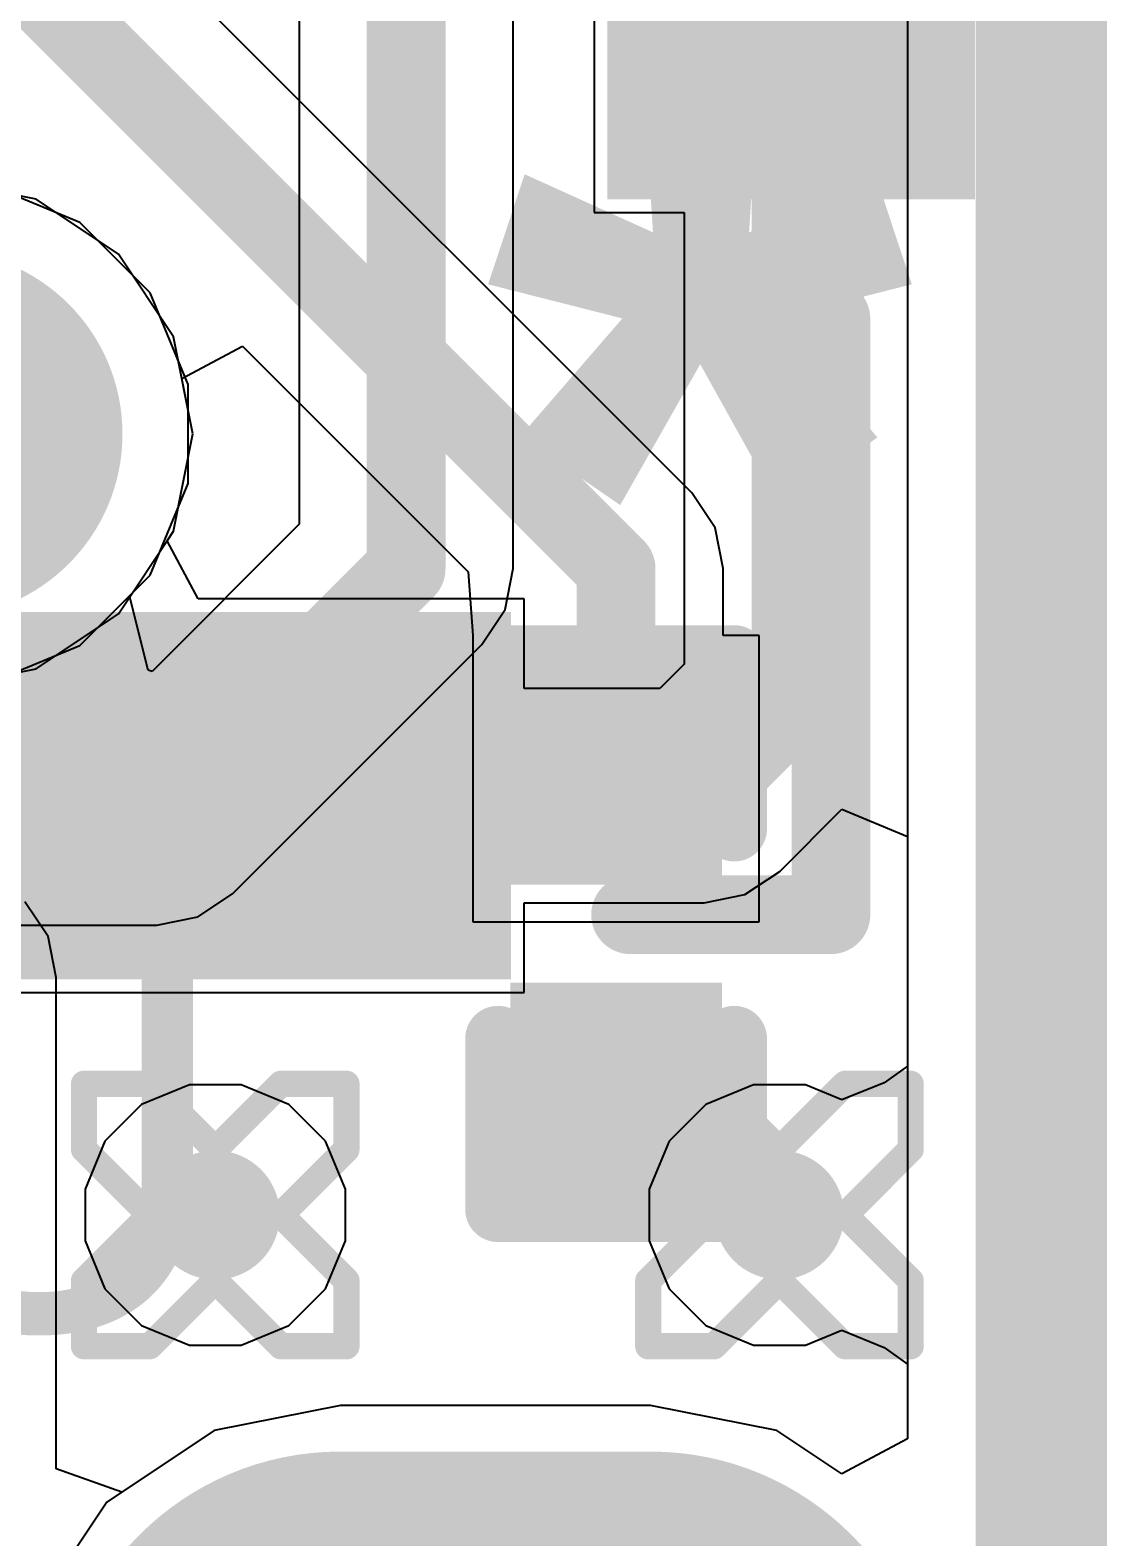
# Model space of a CAD drawing. Header units: inches. Extents: x 3 to 215, y 2 to 215.
# Drawn here: x 3.8053 to 3.8874, y 3.1812 to 3.296 of the extents above; entities that cross this region are included whole.
import ezdxf

# ---------------------------------------------------------------- set-up
doc = ezdxf.new("R2010")
doc.units = ezdxf.units.IN
doc.header["$MEASUREMENT"] = 0
for name, color, linetype in [('Board_Outline', 56, 'Continuous'), ('Bottom Layer', 5, 'Continuous'), ('Bottom Overlay', 54, 'Continuous'), ('Bottom Paste', 16, 'Continuous'), ('Bottom Solder', 6, 'Continuous'), ('Drill Drawing', 1, 'Continuous'), ('Layer 1', 16, 'Continuous'), ('Layer 2', 76, 'Continuous'), ('Multi-Layer', 9, 'Continuous'), ('Pad Holes', 156, 'Continuous'), ('Top Layer', 1, 'Continuous'), ('Top Overlay', 2, 'Continuous'), ('Top Paste', 8, 'Continuous'), ('Top Solder', 216, 'Continuous'), ('Via Holes', 16, 'Continuous')]:
    doc.layers.add(name, color=color, linetype=linetype)
doc.styles.add('Arial', font='', dxfattribs={"height": 0.2})
doc.styles.add('Arial_Bold', font='', dxfattribs={"height": 0.2})
doc.styles.get('Arial').set_extended_font_data('Arial')
doc.styles.get('Arial_Bold').set_extended_font_data('Arial', bold=True)

# ---------------------------------------------------------------- blocks, each defined once
blk = doc.blocks.new('TYPEC_312DSS_ACP16_1')
at = {"layer": 'Bottom Layer'}
h = blk.add_hatch(color=5, dxfattribs=at)
edge = h.paths.add_edge_path()
edge.add_arc((0.17008, -0.08199), 0.01969, 0, 180)
edge.add_line((0.15039, -0.08199), (0.15039, -0.10562))
edge.add_arc((0.17008, -0.10562), 0.01969, 180, 360)
edge.add_line((0.18976, -0.10562), (0.18976, -0.08199))
at = {"layer": 'Bottom Solder'}
h = blk.add_hatch(color=6, dxfattribs=at)
edge = h.paths.add_edge_path()
edge.add_arc((0.17008, -0.08199), 0.02165, 0, 180)
edge.add_line((0.14843, -0.08199), (0.14843, -0.10562))
edge.add_arc((0.17008, -0.10562), 0.02165, 180, 360)
edge.add_line((0.19173, -0.10562), (0.19173, -0.08199))
at = {"layer": 'Layer 1'}
h = blk.add_hatch(color=16, dxfattribs=at)
edge = h.paths.add_edge_path()
edge.add_arc((0.17008, -0.08199), 0.01969, 0, 180)
edge.add_line((0.15039, -0.08199), (0.15039, -0.10562))
edge.add_arc((0.17008, -0.10562), 0.01969, 180, 360)
edge.add_line((0.18976, -0.10562), (0.18976, -0.08199))
at = {"layer": 'Layer 2'}
h = blk.add_hatch(color=76, dxfattribs=at)
edge = h.paths.add_edge_path()
edge.add_arc((0.17008, -0.08199), 0.01969, 0, 180)
edge.add_line((0.15039, -0.08199), (0.15039, -0.10562))
edge.add_arc((0.17008, -0.10562), 0.01969, 180, 360)
edge.add_line((0.18976, -0.10562), (0.18976, -0.08199))
at = {"layer": 'Multi-Layer'}
h = blk.add_hatch(color=9, dxfattribs=at)
edge = h.paths.add_edge_path()
edge.add_arc((0.17008, -0.08199), 0.01969, 0, 180)
edge.add_line((0.15039, -0.08199), (0.15039, -0.10562))
edge.add_arc((0.17008, -0.10562), 0.01969, 180, 360)
edge.add_line((0.18976, -0.10562), (0.18976, -0.08199))
at = {"layer": 'Top Layer'}
h = blk.add_hatch(color=1, dxfattribs=at)
edge = h.paths.add_edge_path()
edge.add_arc((0.17008, -0.08199), 0.01969, 0, 180)
edge.add_line((0.15039, -0.08199), (0.15039, -0.10562))
edge.add_arc((0.17008, -0.10562), 0.01969, 180, 360)
edge.add_line((0.18976, -0.10562), (0.18976, -0.08199))
at = {"layer": 'Top Solder'}
h = blk.add_hatch(color=216, dxfattribs=at)
edge = h.paths.add_edge_path()
edge.add_arc((0.17008, -0.08199), 0.02165, 0, 180)
edge.add_line((0.14843, -0.08199), (0.14843, -0.10562))
edge.add_arc((0.17008, -0.10562), 0.02165, 180, 360)
edge.add_line((0.19173, -0.10562), (0.19173, -0.08199))
blk = doc.blocks.new('R_667799_3')
at = {"layer": 'Pad Holes'}
h = blk.add_hatch(color=7, dxfattribs=at)
edge = h.paths.add_edge_path()
edge.add_arc((0.03937, -0.02067), 0.014, 0, 360)
at = {"layer": 'Top Layer'}
for points in [[(-0.0175, 0.05429), (0.0175, 0.05429), (0.0175, 0.03429), (-0.0175, 0.03429)], [(0.05693, 0.01895), (0.07693, 0.01895), (0.07693, -0.01305), (0.05693, -0.01305)]]:
    blk.add_hatch(color=1, dxfattribs=at).paths.add_polyline_path(points)
at = {"layer": 'Top Paste'}
for points in [[(-0.0175, 0.05429), (0.0175, 0.05429), (0.0175, 0.03429), (-0.0175, 0.03429)], [(0.05693, 0.01895), (0.07693, 0.01895), (0.07693, -0.01305), (0.05693, -0.01305)]]:
    blk.add_hatch(color=8, dxfattribs=at).paths.add_polyline_path(points)
at = {"layer": 'Top Solder'}
for points in [[(-0.0215, 0.05829), (0.0215, 0.05829), (0.0215, 0.03029), (-0.0215, 0.03029)], [(0.05293, 0.02295), (0.08093, 0.02295), (0.08093, -0.01705), (0.05293, -0.01705)]]:
    blk.add_hatch(color=216, dxfattribs=at).paths.add_polyline_path(points)
at = {"layer": 'Top Overlay'}
for points in [[(0.076, 0.04732, 0.006, 0.006, 0), (0.0306, 0.04732, 0.006, 0.006, 0)], [(0.076, 0.03205, 0.006, 0.006, 0), (0.076, 0.04732, 0.006, 0.006, 0)]]:
    blk.add_lwpolyline(points, format="xyseb", dxfattribs=at)
for points in [[(0.0291, 0.04732, 0.003, 0.003, 1), (0.0321, 0.04732, 0.003, 0.003, 1)], [(0.0745, 0.04732, 0.003, 0.003, 1), (0.0775, 0.04732, 0.003, 0.003, 1)], [(0.0745, 0.04732, 0.003, 0.003, 1), (0.0775, 0.04732, 0.003, 0.003, 1)], [(0.0745, 0.03205, 0.003, 0.003, 1), (0.0775, 0.03205, 0.003, 0.003, 1)]]:
    blk.add_lwpolyline(points, format="xyseb", close=True, dxfattribs=at)
blk = doc.blocks.new('CAP_0201_B_52')
at = {"layer": 'Bottom Layer'}
for points in [[(-0.01772, 0.00591), (-0.00591, 0.00591), (-0.00591, -0.00591), (-0.01772, -0.00591)], [(0.00591, 0.00591), (0.01772, 0.00591), (0.01772, -0.00591), (0.00591, -0.00591)]]:
    blk.add_hatch(color=5, dxfattribs=at).paths.add_polyline_path(points)
at = {"layer": 'Bottom Paste'}
for points in [[(-0.01772, 0.00591), (-0.00591, 0.00591), (-0.00591, -0.00591), (-0.01772, -0.00591)], [(0.00591, 0.00591), (0.01772, 0.00591), (0.01772, -0.00591), (0.00591, -0.00591)]]:
    blk.add_hatch(color=16, dxfattribs=at).paths.add_polyline_path(points)
at = {"layer": 'Bottom Solder'}
for points in [[(-0.01988, 0.00807), (-0.00374, 0.00807), (-0.00374, -0.00807), (-0.01988, -0.00807)], [(0.00374, 0.00807), (0.01988, 0.00807), (0.01988, -0.00807), (0.00374, -0.00807)]]:
    blk.add_hatch(color=6, dxfattribs=at).paths.add_polyline_path(points)
at = {"layer": 'Bottom Overlay'}
for points in [[(-0.008, 0.009, 0.005, 0.005, 0), (-0.021, 0.009, 0.005, 0.005, 0)], [(-0.021, -0.009, 0.005, 0.005, 0), (-0.021, 0.009, 0.005, 0.005, 0)], [(0.021, 0.009, 0.005, 0.005, 0), (0.008, 0.009, 0.005, 0.005, 0)], [(0.021, -0.009, 0.005, 0.005, 0), (0.021, 0.009, 0.005, 0.005, 0)], [(-0.008, -0.009, 0.005, 0.005, 0), (-0.021, -0.009, 0.005, 0.005, 0)], [(0.021, -0.009, 0.005, 0.005, 0), (0.008, -0.009, 0.005, 0.005, 0)]]:
    blk.add_lwpolyline(points, format="xyseb", dxfattribs=at)
for points in [[(-0.02225, 0.009, 0.0025, 0.0025, 1), (-0.01975, 0.009, 0.0025, 0.0025, 1)], [(-0.02225, 0.009, 0.0025, 0.0025, 1), (-0.01975, 0.009, 0.0025, 0.0025, 1)], [(-0.00925, 0.009, 0.0025, 0.0025, 1), (-0.00675, 0.009, 0.0025, 0.0025, 1)], [(0.00675, 0.009, 0.0025, 0.0025, 1), (0.00925, 0.009, 0.0025, 0.0025, 1)], [(0.01975, 0.009, 0.0025, 0.0025, 1), (0.02225, 0.009, 0.0025, 0.0025, 1)], [(0.01975, 0.009, 0.0025, 0.0025, 1), (0.02225, 0.009, 0.0025, 0.0025, 1)], [(-0.02225, -0.009, 0.0025, 0.0025, 1), (-0.01975, -0.009, 0.0025, 0.0025, 1)], [(-0.02225, -0.009, 0.0025, 0.0025, 1), (-0.01975, -0.009, 0.0025, 0.0025, 1)], [(-0.00925, -0.009, 0.0025, 0.0025, 1), (-0.00675, -0.009, 0.0025, 0.0025, 1)], [(0.00675, -0.009, 0.0025, 0.0025, 1), (0.00925, -0.009, 0.0025, 0.0025, 1)], [(0.01975, -0.009, 0.0025, 0.0025, 1), (0.02225, -0.009, 0.0025, 0.0025, 1)], [(0.01975, -0.009, 0.0025, 0.0025, 1), (0.02225, -0.009, 0.0025, 0.0025, 1)]]:
    blk.add_lwpolyline(points, format="xyseb", close=True, dxfattribs=at)

msp = doc.modelspace()

# ---------------------------------------------------------------- hatches: boundary and pattern name
at = {"layer": 'Bottom Layer'}
h = msp.add_hatch(color=5, dxfattribs=at)
edge = h.paths.add_edge_path()
edge.add_arc((3.81945, 3.20575), 0.00492, 0, 360)
h = msp.add_hatch(color=5, dxfattribs=at)
edge = h.paths.add_edge_path()
edge.add_arc((3.86245, 3.20575), 0.00492, 0, 360)
at = {"layer": 'Layer 1'}
h = msp.add_hatch(color=16, dxfattribs=at)
edge = h.paths.add_edge_path()
edge.add_arc((3.81945, 3.20575), 0.00492, 0, 360)
h = msp.add_hatch(color=16, dxfattribs=at)
edge = h.paths.add_edge_path()
edge.add_arc((3.86245, 3.20575), 0.00492, 0, 360)
at = {"layer": 'Layer 2'}
h = msp.add_hatch(color=76, dxfattribs=at)
edge = h.paths.add_edge_path()
edge.add_arc((3.81945, 3.20575), 0.00492, 0, 360)
h = msp.add_hatch(color=76, dxfattribs=at)
edge = h.paths.add_edge_path()
edge.add_arc((3.86245, 3.20575), 0.00492, 0, 360)
at = {"layer": 'Top Layer'}
h = msp.add_hatch(color=1, dxfattribs=at)
edge = h.paths.add_edge_path()
edge.add_arc((3.81945, 3.20575), 0.00492, 0, 360)
h = msp.add_hatch(color=1, dxfattribs=at)
edge = h.paths.add_edge_path()
edge.add_arc((3.86245, 3.20575), 0.00492, 0, 360)
at = {"layer": 'Via Holes'}
h = msp.add_hatch(color=7, dxfattribs=at)
edge = h.paths.add_edge_path()
edge.add_arc((3.81945, 3.20575), 0.00394, 0, 360)
h = msp.add_hatch(color=7, dxfattribs=at)
edge = h.paths.add_edge_path()
edge.add_arc((3.86245, 3.20575), 0.00394, 0, 360)

# ---------------------------------------------------------------- linework, layer by layer
at = {"layer": 'Board_Outline'}
msp.add_lwpolyline([(3.8824, 2.6026, 0.01, 0.01, 0), (3.8824, 3.39, 0.01, 0.01, 0)], format="xyseb", dxfattribs=at)
at = {"layer": 'Bottom Layer'}
for p, q in [((3.87221, 3.3798), (3.87221, 3.18869)), ((3.85577, 3.26077), (3.80676, 3.30977)), ((3.81691, 3.26948), (3.82152, 3.27195)), ((3.82152, 3.27195), (3.83872, 3.25475)), ((3.81775, 3.26526), (3.81691, 3.26948)), ((3.81628, 3.25785), (3.81775, 3.26526)), ((3.85754, 3.25812), (3.85577, 3.26077)), ((3.85577, 3.26077), (3.85577, 3.26077)), ((3.85816, 3.255), (3.85754, 3.25812)), ((3.81208, 3.25156), (3.81628, 3.25785)), ((3.83872, 3.25475), (3.83909, 3.24991)), ((3.85816, 3.24991), (3.85816, 3.255)), ((3.80579, 3.24736), (3.81208, 3.25156)), ((3.83909, 3.24991), (3.83909, 3.24991)), ((3.83909, 3.24991), (3.83909, 3.22809)), ((3.86091, 3.24991), (3.85816, 3.24991)), ((3.86091, 3.22809), (3.86091, 3.24991)), ((3.79838, 3.24589), (3.80579, 3.24736)), ((3.80671, 3.22698), (3.80494, 3.22962)), ((3.83909, 3.22809), (3.86091, 3.22809)), ((3.80733, 3.22386), (3.80671, 3.22698)), ((3.80733, 3.18641), (3.80733, 3.22386)), ((3.80733, 3.22386), (3.80733, 3.22386)), ((3.82899, 3.19125), (3.81936, 3.18933)), ((3.85262, 3.19125), (3.82899, 3.19125)), ((3.86225, 3.18933), (3.85262, 3.19125)), ((3.81936, 3.18933), (3.81233, 3.18463)), ((3.86721, 3.18602), (3.86225, 3.18933)), ((3.87221, 3.18869), (3.86721, 3.18602)), ((3.81233, 3.18463), (3.80733, 3.18641))]:
    msp.add_line(p, q, dxfattribs=at)
for points in [[(3.797, 3.308, 0.006, 0.006, 0), (3.85, 3.255, 0.006, 0.006, 0)], [(3.85, 3.24, 0.006, 0.006, 0), (3.85, 3.255, 0.006, 0.006, 0)]]:
    msp.add_lwpolyline(points, format="xyseb", dxfattribs=at)
for points in [[(3.8485, 3.255, 0.003, 0.003, 1), (3.8515, 3.255, 0.003, 0.003, 1)], [(3.8485, 3.255, 0.003, 0.003, 1), (3.8515, 3.255, 0.003, 0.003, 1)], [(3.8485, 3.24, 0.003, 0.003, 1), (3.8515, 3.24, 0.003, 0.003, 1)]]:
    msp.add_lwpolyline(points, format="xyseb", close=True, dxfattribs=at)
at = {"layer": 'Drill Drawing'}
for points in [[(3.80838, 3.26526, 0.002, 0.002, 1), (3.78838, 3.26526, 0.002, 0.002, 1)], [(3.80788, 3.26526, 0.001, 0.001, 1), (3.80888, 3.26526, 0.001, 0.001, 1)], [(3.80895, 3.21575, 0.001, 0.001, 1), (3.80995, 3.21575, 0.001, 0.001, 1)], [(3.80895, 3.21575, 0.001, 0.001, 1), (3.80995, 3.21575, 0.001, 0.001, 1)], [(3.81395, 3.21575, 0.001, 0.001, 1), (3.81495, 3.21575, 0.001, 0.001, 1)], [(3.81395, 3.21575, 0.001, 0.001, 1), (3.81495, 3.21575, 0.001, 0.001, 1)], [(3.82395, 3.21575, 0.001, 0.001, 1), (3.82495, 3.21575, 0.001, 0.001, 1)], [(3.82395, 3.21575, 0.001, 0.001, 1), (3.82495, 3.21575, 0.001, 0.001, 1)], [(3.82895, 3.21575, 0.001, 0.001, 1), (3.82995, 3.21575, 0.001, 0.001, 1)], [(3.82895, 3.21575, 0.001, 0.001, 1), (3.82995, 3.21575, 0.001, 0.001, 1)], [(3.85195, 3.21575, 0.001, 0.001, 1), (3.85295, 3.21575, 0.001, 0.001, 1)], [(3.85195, 3.21575, 0.001, 0.001, 1), (3.85295, 3.21575, 0.001, 0.001, 1)], [(3.85695, 3.21575, 0.001, 0.001, 1), (3.85795, 3.21575, 0.001, 0.001, 1)], [(3.85695, 3.21575, 0.001, 0.001, 1), (3.85795, 3.21575, 0.001, 0.001, 1)], [(3.86695, 3.21575, 0.001, 0.001, 1), (3.86795, 3.21575, 0.001, 0.001, 1)], [(3.86695, 3.21575, 0.001, 0.001, 1), (3.86795, 3.21575, 0.001, 0.001, 1)], [(3.87195, 3.21575, 0.001, 0.001, 1), (3.87295, 3.21575, 0.001, 0.001, 1)], [(3.87195, 3.21575, 0.001, 0.001, 1), (3.87295, 3.21575, 0.001, 0.001, 1)], [(3.80895, 3.21075, 0.001, 0.001, 1), (3.80995, 3.21075, 0.001, 0.001, 1)], [(3.80895, 3.21075, 0.001, 0.001, 1), (3.80995, 3.21075, 0.001, 0.001, 1)], [(3.81895, 3.21075, 0.001, 0.001, 1), (3.81995, 3.21075, 0.001, 0.001, 1)], [(3.81895, 3.21075, 0.001, 0.001, 1), (3.81995, 3.21075, 0.001, 0.001, 1)], [(3.82895, 3.21075, 0.001, 0.001, 1), (3.82995, 3.21075, 0.001, 0.001, 1)], [(3.82895, 3.21075, 0.001, 0.001, 1), (3.82995, 3.21075, 0.001, 0.001, 1)], [(3.85195, 3.21075, 0.001, 0.001, 1), (3.85295, 3.21075, 0.001, 0.001, 1)], [(3.85195, 3.21075, 0.001, 0.001, 1), (3.85295, 3.21075, 0.001, 0.001, 1)], [(3.86195, 3.21075, 0.001, 0.001, 1), (3.86295, 3.21075, 0.001, 0.001, 1)], [(3.86195, 3.21075, 0.001, 0.001, 1), (3.86295, 3.21075, 0.001, 0.001, 1)], [(3.87195, 3.21075, 0.001, 0.001, 1), (3.87295, 3.21075, 0.001, 0.001, 1)], [(3.87195, 3.21075, 0.001, 0.001, 1), (3.87295, 3.21075, 0.001, 0.001, 1)], [(3.81395, 3.20575, 0.001, 0.001, 1), (3.81495, 3.20575, 0.001, 0.001, 1)], [(3.81395, 3.20575, 0.001, 0.001, 1), (3.81495, 3.20575, 0.001, 0.001, 1)], [(3.82395, 3.20575, 0.001, 0.001, 1), (3.82495, 3.20575, 0.001, 0.001, 1)], [(3.82395, 3.20575, 0.001, 0.001, 1), (3.82495, 3.20575, 0.001, 0.001, 1)], [(3.85695, 3.20575, 0.001, 0.001, 1), (3.85795, 3.20575, 0.001, 0.001, 1)], [(3.85695, 3.20575, 0.001, 0.001, 1), (3.85795, 3.20575, 0.001, 0.001, 1)], [(3.86695, 3.20575, 0.001, 0.001, 1), (3.86795, 3.20575, 0.001, 0.001, 1)], [(3.86695, 3.20575, 0.001, 0.001, 1), (3.86795, 3.20575, 0.001, 0.001, 1)], [(3.80895, 3.20075, 0.001, 0.001, 1), (3.80995, 3.20075, 0.001, 0.001, 1)], [(3.80895, 3.20075, 0.001, 0.001, 1), (3.80995, 3.20075, 0.001, 0.001, 1)], [(3.81895, 3.20075, 0.001, 0.001, 1), (3.81995, 3.20075, 0.001, 0.001, 1)], [(3.81895, 3.20075, 0.001, 0.001, 1), (3.81995, 3.20075, 0.001, 0.001, 1)], [(3.82895, 3.20075, 0.001, 0.001, 1), (3.82995, 3.20075, 0.001, 0.001, 1)], [(3.82895, 3.20075, 0.001, 0.001, 1), (3.82995, 3.20075, 0.001, 0.001, 1)], [(3.85195, 3.20075, 0.001, 0.001, 1), (3.85295, 3.20075, 0.001, 0.001, 1)], [(3.85195, 3.20075, 0.001, 0.001, 1), (3.85295, 3.20075, 0.001, 0.001, 1)], [(3.86195, 3.20075, 0.001, 0.001, 1), (3.86295, 3.20075, 0.001, 0.001, 1)], [(3.86195, 3.20075, 0.001, 0.001, 1), (3.86295, 3.20075, 0.001, 0.001, 1)], [(3.87195, 3.20075, 0.001, 0.001, 1), (3.87295, 3.20075, 0.001, 0.001, 1)], [(3.87195, 3.20075, 0.001, 0.001, 1), (3.87295, 3.20075, 0.001, 0.001, 1)], [(3.80895, 3.19575, 0.001, 0.001, 1), (3.80995, 3.19575, 0.001, 0.001, 1)], [(3.80895, 3.19575, 0.001, 0.001, 1), (3.80995, 3.19575, 0.001, 0.001, 1)], [(3.81395, 3.19575, 0.001, 0.001, 1), (3.81495, 3.19575, 0.001, 0.001, 1)], [(3.81395, 3.19575, 0.001, 0.001, 1), (3.81495, 3.19575, 0.001, 0.001, 1)], [(3.82395, 3.19575, 0.001, 0.001, 1), (3.82495, 3.19575, 0.001, 0.001, 1)], [(3.82395, 3.19575, 0.001, 0.001, 1), (3.82495, 3.19575, 0.001, 0.001, 1)], [(3.82895, 3.19575, 0.001, 0.001, 1), (3.82995, 3.19575, 0.001, 0.001, 1)], [(3.82895, 3.19575, 0.001, 0.001, 1), (3.82995, 3.19575, 0.001, 0.001, 1)], [(3.85195, 3.19575, 0.001, 0.001, 1), (3.85295, 3.19575, 0.001, 0.001, 1)], [(3.85195, 3.19575, 0.001, 0.001, 1), (3.85295, 3.19575, 0.001, 0.001, 1)], [(3.85695, 3.19575, 0.001, 0.001, 1), (3.85795, 3.19575, 0.001, 0.001, 1)], [(3.85695, 3.19575, 0.001, 0.001, 1), (3.85795, 3.19575, 0.001, 0.001, 1)], [(3.86695, 3.19575, 0.001, 0.001, 1), (3.86795, 3.19575, 0.001, 0.001, 1)], [(3.86695, 3.19575, 0.001, 0.001, 1), (3.86795, 3.19575, 0.001, 0.001, 1)], [(3.87195, 3.19575, 0.001, 0.001, 1), (3.87295, 3.19575, 0.001, 0.001, 1)], [(3.87195, 3.19575, 0.001, 0.001, 1), (3.87295, 3.19575, 0.001, 0.001, 1)]]:
    msp.add_lwpolyline(points, format="xyseb", close=True, dxfattribs=at)
for points in [[(3.80945, 3.21075, 0.002, 0.002, 0), (3.80945, 3.21575, 0.002, 0.002, 0)], [(3.80945, 3.21575, 0.002, 0.002, 0), (3.81445, 3.21575, 0.002, 0.002, 0)], [(3.81445, 3.21575, 0.002, 0.002, 0), (3.81945, 3.21075, 0.002, 0.002, 0)], [(3.81945, 3.21075, 0.002, 0.002, 0), (3.82445, 3.21575, 0.002, 0.002, 0)], [(3.82445, 3.21575, 0.002, 0.002, 0), (3.82945, 3.21575, 0.002, 0.002, 0)], [(3.82945, 3.21075, 0.002, 0.002, 0), (3.82945, 3.21575, 0.002, 0.002, 0)], [(3.85245, 3.21075, 0.002, 0.002, 0), (3.85245, 3.21575, 0.002, 0.002, 0)], [(3.85245, 3.21575, 0.002, 0.002, 0), (3.85745, 3.21575, 0.002, 0.002, 0)], [(3.85745, 3.21575, 0.002, 0.002, 0), (3.86245, 3.21075, 0.002, 0.002, 0)], [(3.86245, 3.21075, 0.002, 0.002, 0), (3.86745, 3.21575, 0.002, 0.002, 0)], [(3.86745, 3.21575, 0.002, 0.002, 0), (3.87245, 3.21575, 0.002, 0.002, 0)], [(3.87245, 3.21075, 0.002, 0.002, 0), (3.87245, 3.21575, 0.002, 0.002, 0)], [(3.80945, 3.21075, 0.002, 0.002, 0), (3.81445, 3.20575, 0.002, 0.002, 0)], [(3.82445, 3.20575, 0.002, 0.002, 0), (3.82945, 3.21075, 0.002, 0.002, 0)], [(3.85245, 3.21075, 0.002, 0.002, 0), (3.85745, 3.20575, 0.002, 0.002, 0)], [(3.86745, 3.20575, 0.002, 0.002, 0), (3.87245, 3.21075, 0.002, 0.002, 0)], [(3.80945, 3.20075, 0.002, 0.002, 0), (3.81445, 3.20575, 0.002, 0.002, 0)], [(3.82445, 3.20575, 0.002, 0.002, 0), (3.82945, 3.20075, 0.002, 0.002, 0)], [(3.85245, 3.20075, 0.002, 0.002, 0), (3.85745, 3.20575, 0.002, 0.002, 0)], [(3.86745, 3.20575, 0.002, 0.002, 0), (3.87245, 3.20075, 0.002, 0.002, 0)], [(3.80945, 3.19575, 0.002, 0.002, 0), (3.80945, 3.20075, 0.002, 0.002, 0)], [(3.81445, 3.19575, 0.002, 0.002, 0), (3.81945, 3.20075, 0.002, 0.002, 0)], [(3.81945, 3.20075, 0.002, 0.002, 0), (3.82445, 3.19575, 0.002, 0.002, 0)], [(3.82945, 3.19575, 0.002, 0.002, 0), (3.82945, 3.20075, 0.002, 0.002, 0)], [(3.85245, 3.19575, 0.002, 0.002, 0), (3.85245, 3.20075, 0.002, 0.002, 0)], [(3.85745, 3.19575, 0.002, 0.002, 0), (3.86245, 3.20075, 0.002, 0.002, 0)], [(3.86245, 3.20075, 0.002, 0.002, 0), (3.86745, 3.19575, 0.002, 0.002, 0)], [(3.87245, 3.19575, 0.002, 0.002, 0), (3.87245, 3.20075, 0.002, 0.002, 0)], [(3.80945, 3.19575, 0.002, 0.002, 0), (3.81445, 3.19575, 0.002, 0.002, 0)], [(3.82445, 3.19575, 0.002, 0.002, 0), (3.82945, 3.19575, 0.002, 0.002, 0)], [(3.85245, 3.19575, 0.002, 0.002, 0), (3.85745, 3.19575, 0.002, 0.002, 0)], [(3.86745, 3.19575, 0.002, 0.002, 0), (3.87245, 3.19575, 0.002, 0.002, 0)]]:
    msp.add_lwpolyline(points, format="xyseb", dxfattribs=at)
at = {"layer": 'Layer 1'}
for p, q in [((3.87221, 3.3798), (3.87221, 3.2171)), ((3.82584, 3.30213), (3.82584, 3.25838)), ((3.84216, 3.255), (3.84216, 3.30213)), ((3.80914, 3.28137), (3.80216, 3.28426)), ((3.81449, 3.27602), (3.80914, 3.28137)), ((3.81738, 3.26904), (3.81449, 3.27602)), ((3.81738, 3.26148), (3.81738, 3.26904)), ((3.81449, 3.2545), (3.81738, 3.26148)), ((3.82584, 3.25838), (3.81464, 3.24717)), ((3.84154, 3.25188), (3.84216, 3.255)), ((3.84216, 3.255), (3.84216, 3.255)), ((3.81291, 3.25292), (3.81449, 3.2545)), ((3.81433, 3.24727), (3.81291, 3.25292)), ((3.83977, 3.24923), (3.84154, 3.25188)), ((3.82077, 3.23023), (3.83977, 3.24923)), ((3.83977, 3.24923), (3.83977, 3.24923)), ((3.81464, 3.24717), (3.81433, 3.24727)), ((3.81812, 3.22846), (3.82077, 3.23023)), ((3.815, 3.22784), (3.81812, 3.22846)), ((3.782, 3.22784), (3.815, 3.22784)), ((3.815, 3.22784), (3.815, 3.22784)), ((3.87221, 3.2171), (3.87043, 3.21583)), ((3.81748, 3.21567), (3.81383, 3.21416)), ((3.82143, 3.21567), (3.81748, 3.21567)), ((3.82507, 3.21416), (3.82143, 3.21567)), ((3.86048, 3.21567), (3.85683, 3.21416)), ((3.86443, 3.21567), (3.86048, 3.21567)), ((3.86721, 3.21452), (3.86443, 3.21567)), ((3.87043, 3.21583), (3.86721, 3.21452)), ((3.81383, 3.21416), (3.81104, 3.21137)), ((3.82786, 3.21137), (3.82507, 3.21416)), ((3.85683, 3.21416), (3.85404, 3.21137)), ((3.81104, 3.21137), (3.80953, 3.20772)), ((3.82937, 3.20772), (3.82786, 3.21137)), ((3.85404, 3.21137), (3.85253, 3.20772)), ((3.80953, 3.20772), (3.80953, 3.20378)), ((3.82937, 3.20378), (3.82937, 3.20772)), ((3.85253, 3.20772), (3.85253, 3.20378)), ((3.80953, 3.20378), (3.81104, 3.20013)), ((3.82786, 3.20013), (3.82937, 3.20378)), ((3.85253, 3.20378), (3.85404, 3.20013)), ((3.81104, 3.20013), (3.81383, 3.19734)), ((3.82507, 3.19734), (3.82786, 3.20013)), ((3.85404, 3.20013), (3.85683, 3.19734)), ((3.81383, 3.19734), (3.81748, 3.19583)), ((3.82143, 3.19583), (3.82507, 3.19734)), ((3.85683, 3.19734), (3.86048, 3.19583)), ((3.86443, 3.19583), (3.86721, 3.19698)), ((3.86721, 3.19698), (3.87043, 3.19567)), ((3.81748, 3.19583), (3.82143, 3.19583)), ((3.86048, 3.19583), (3.86443, 3.19583)), ((3.87043, 3.19567), (3.87221, 3.1944)), ((3.87221, 3.1944), (3.87221, 3.18869)), ((3.82899, 3.19125), (3.81936, 3.18933)), ((3.85262, 3.19125), (3.82899, 3.19125)), ((3.86225, 3.18933), (3.85262, 3.19125)), ((3.81936, 3.18933), (3.8112, 3.18388)), ((3.86721, 3.18602), (3.86225, 3.18933)), ((3.87221, 3.18869), (3.86721, 3.18602)), ((3.8112, 3.18388), (3.80574, 3.17571))]:
    msp.add_line(p, q, dxfattribs=at)
for points in [[(3.834, 3.255, 0.006, 0.006, 0), (3.834, 3.308, 0.006, 0.006, 0)], [(3.815, 3.236, 0.006, 0.006, 0), (3.834, 3.255, 0.006, 0.006, 0)], [(3.782, 3.236, 0.006, 0.006, 0), (3.815, 3.236, 0.006, 0.006, 0)]]:
    msp.add_lwpolyline(points, format="xyseb", dxfattribs=at)
for points in [[(3.8325, 3.255, 0.003, 0.003, 1), (3.8355, 3.255, 0.003, 0.003, 1)], [(3.8325, 3.255, 0.003, 0.003, 1), (3.8355, 3.255, 0.003, 0.003, 1)], [(3.8135, 3.236, 0.003, 0.003, 1), (3.8165, 3.236, 0.003, 0.003, 1)], [(3.8135, 3.236, 0.003, 0.003, 1), (3.8165, 3.236, 0.003, 0.003, 1)]]:
    msp.add_lwpolyline(points, format="xyseb", close=True, dxfattribs=at)
at = {"layer": 'Layer 2'}
for p, q in [((3.87221, 3.3798), (3.87221, 3.18869)), ((3.80914, 3.28137), (3.80216, 3.28426)), ((3.81449, 3.27602), (3.80914, 3.28137)), ((3.81738, 3.26904), (3.81449, 3.27602)), ((3.81738, 3.26148), (3.81738, 3.26904)), ((3.81449, 3.2545), (3.81738, 3.26148)), ((3.80914, 3.24915), (3.81449, 3.2545)), ((3.80216, 3.24626), (3.80914, 3.24915)), ((3.82899, 3.19125), (3.81936, 3.18933)), ((3.85262, 3.19125), (3.82899, 3.19125)), ((3.86225, 3.18933), (3.85262, 3.19125)), ((3.81936, 3.18933), (3.8112, 3.18388)), ((3.86721, 3.18602), (3.86225, 3.18933)), ((3.87221, 3.18869), (3.86721, 3.18602)), ((3.8112, 3.18388), (3.80716, 3.17783))]:
    msp.add_line(p, q, dxfattribs=at)
at = {"layer": 'Top Layer'}
for p, q in [((3.84834, 3.3036), (3.84834, 3.28213)), ((3.80579, 3.28316), (3.79838, 3.28463)), ((3.81208, 3.27896), (3.80579, 3.28316)), ((3.84834, 3.28213), (3.85518, 3.28213)), ((3.85518, 3.28213), (3.85518, 3.24772)), ((3.81628, 3.27267), (3.81208, 3.27896)), ((3.81775, 3.26526), (3.81628, 3.27267)), ((3.81628, 3.25785), (3.81775, 3.26526)), ((3.81578, 3.25711), (3.81628, 3.25785)), ((3.81814, 3.2527), (3.81578, 3.25711)), ((3.843, 3.2527), (3.81814, 3.2527)), ((3.843, 3.24586), (3.843, 3.2527)), ((3.85518, 3.24772), (3.85332, 3.24586)), ((3.85332, 3.24586), (3.843, 3.24586)), ((3.86247, 3.23193), (3.86721, 3.23667)), ((3.86721, 3.23667), (3.87221, 3.2346)), ((3.87221, 3.2346), (3.87221, 3.18869)), ((3.85982, 3.23016), (3.86247, 3.23193)), ((3.843, 3.2227), (3.843, 3.22954)), ((3.843, 3.22954), (3.8567, 3.22954)), ((3.8567, 3.22954), (3.85982, 3.23016)), ((3.8567, 3.22954), (3.8567, 3.22954)), ((3.801, 3.2227), (3.843, 3.2227)), ((3.82899, 3.19125), (3.81936, 3.18933)), ((3.85262, 3.19125), (3.82899, 3.19125)), ((3.86225, 3.18933), (3.85262, 3.19125)), ((3.81936, 3.18933), (3.8112, 3.18388)), ((3.86721, 3.18602), (3.86225, 3.18933)), ((3.87221, 3.18869), (3.86721, 3.18602)), ((3.8112, 3.18388), (3.80574, 3.17571))]:
    msp.add_line(p, q, dxfattribs=at)
for points in [[(3.86334, 3.24434, 0.006, 0.006, 0), (3.86334, 3.30463, 0.006, 0.006, 0)], [(3.8567, 3.2377, 0.006, 0.006, 0), (3.86334, 3.24434, 0.006, 0.006, 0)], [(3.77476, 3.2377, 0.006, 0.006, 0), (3.822, 3.2377, 0.006, 0.006, 0)], [(3.822, 3.2377, 0.006, 0.006, 0), (3.8567, 3.2377, 0.006, 0.006, 0)]]:
    msp.add_lwpolyline(points, format="xyseb", dxfattribs=at)
for points in [[(3.86184, 3.24434, 0.003, 0.003, 1), (3.86484, 3.24434, 0.003, 0.003, 1)], [(3.86184, 3.24434, 0.003, 0.003, 1), (3.86484, 3.24434, 0.003, 0.003, 1)], [(3.8205, 3.2377, 0.003, 0.003, 1), (3.8235, 3.2377, 0.003, 0.003, 1)], [(3.8205, 3.2377, 0.003, 0.003, 1), (3.8235, 3.2377, 0.003, 0.003, 1)], [(3.8552, 3.2377, 0.003, 0.003, 1), (3.8582, 3.2377, 0.003, 0.003, 1)], [(3.8552, 3.2377, 0.003, 0.003, 1), (3.8582, 3.2377, 0.003, 0.003, 1)]]:
    msp.add_lwpolyline(points, format="xyseb", close=True, dxfattribs=at)

# ---------------------------------------------------------------- block references
for name, p, rotation in [('R_667799_3', (3.81905, 3.30463), 270), ('CAP_0201_B_52', (3.85, 3.22719), 270), ('TYPEC_312DSS_ACP16_1', (3.747, 2.996), 90)]:
    msp.add_blockref(name, p, dxfattribs=dict(rotation=rotation))

# ---------------------------------------------------------------- texts
at = {"layer": 'Bottom Overlay', "style": 'Arial_Bold'}
msp.add_text('*', height=0.06, dxfattribs=at).set_placement((3.84, 3.23229))
at = {"layer": 'Bottom Overlay', "style": 'Arial', "text_generation_flag": 2}
msp.add_text('U5', height=0.03, dxfattribs=at).set_placement((3.82099, 3.197))

doc.saveas('drawing.dxf')
